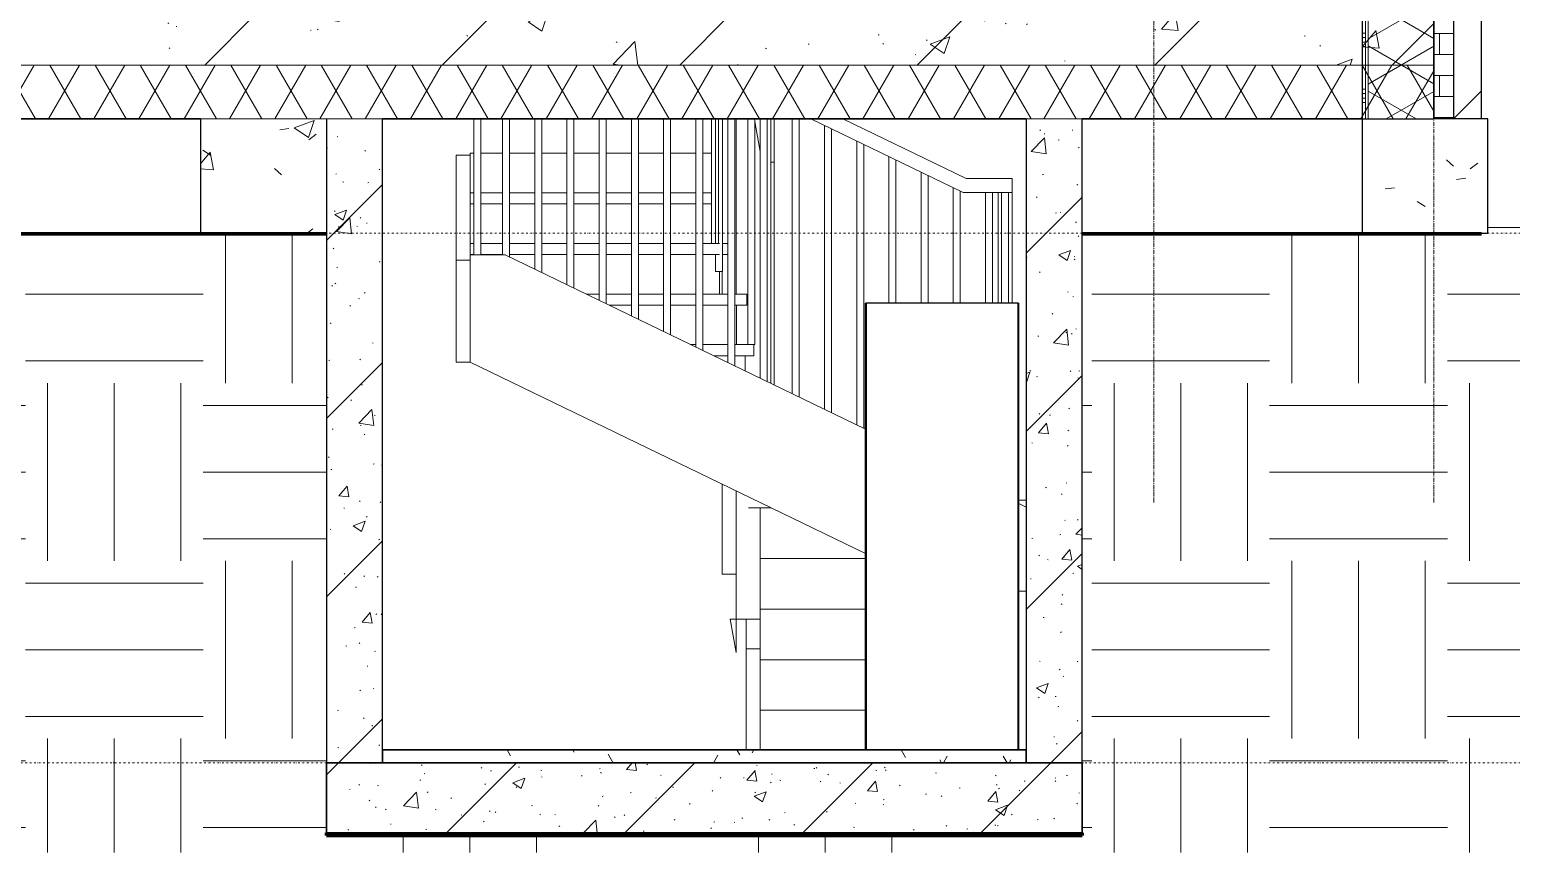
# Model space of a CAD drawing. Header units: millimetres. Extents: x -8591 to 211781, y -3000 to 31870.
# Drawn here: x 183026 to 188319, y -3000 to -61 of the extents above; entities that cross this region are included whole.
import ezdxf

# ---------------------------------------------------------------- set-up
doc = ezdxf.new("R2010")
doc.units = ezdxf.units.MM
doc.linetypes.add('Dash dot', pattern=[15.875, 6.35, -4.7625, 0, -4.7625])
doc.linetypes.add('grid', pattern=[24, 15, -3, 3, -3])
for name, color, linetype, lineweight in [('A-FLOR', 192, 'Continuous', 9), ('A-FLOR-HRAL', 11, 'Continuous', 9), ('A-FLOR-LEVL', 51, 'Continuous', 9), ('A-FLOR-MCUT', 51, 'Continuous', 9), ('A-FLOR-PATT', 8, 'Continuous', 9), ('A-GENM', 13, 'Continuous', 9), ('A-WALL', 113, 'Continuous', 9), ('A-WALL-PATT', 111, 'Continuous', 25), ('C-BLDG-PADS', 91, 'Continuous', 9), ('C-TOPO', 7, 'Continuous', 9), ('I-WALL', 2, 'Continuous', 9), ('S-FNDN', 32, 'Continuous', 9), ('S-GRID', 1, 'Continuous', 9), ('S-STRS', 31, 'Continuous', 9)]:
    doc.layers.add(name, color=color, linetype=linetype, lineweight=lineweight)
pattern_1 = [(50, (183644.9, 3200), (728.737, -63.756), [76.2, -838.2]), (355, (183644.9, 3200), (-140.97, 764.23), [60.96, -670.56]), (100.451, (183705.6, 3194.7), (587.77, 700.47), [64.76, -712.36]), (46.184, (183644.9, 3403.2), (1084.32, -168.17), [114.3, -1257.3]), (96.636, (183735.3, 3389.2), (949.61, 989.71), [97.14, -1068.54]), (351.184, (183644.9, 3403.2), (949.62, 989.7), [91.44, -1005.84]), (21, (183746.5, 3352.4), (606.46, -409.06), [76.2, -838.2]), (326, (183746.5, 3352.4), (247.21, 736.75), [60.96, -670.56]), (71.451, (183797, 3318.3), (853.67, 327.685), [64.76, -712.36]), (37.5, (183644.9, 3200), (12.355, 338.22), [33.528, -628.904, 33.528, -647.192, -673.1]), (37.5, (183644.9, 3200), (12.355, 338.22), [-1343.15, 33.53, -639.57]), (7.5, (183644.9, 3200), (267.279, 400.722), [33.528, -354.584, 33.528, -613.664, -256.54]), (7.5, (183644.9, 3200), (267.279, 400.722), [-1035.304, 33.53, -223.01]), (327.5, (183418.32, 3200), (542.363, -22.915), [33.528, -220.472, 33.528, -758.952, -1051.56]), (327.5, (183418.32, 3200), (542.363, -22.915), [-1046.48, 33.53, -1018.03]), (317.5, (183316.72, 3200), (592.517, 101.707), [33.528, -296.672, 33.528, -492.76, -746.76]), (317.5, (183316.72, 3200), (592.517, 101.707), [-856.49, 33.53, -713.23])]
pattern_2 = [(0, (183644.9, 3200), (635, 635), [635, -635]), (0, (183644.9, 3438.1), (635, 635), [635, -635]), (0, (183644.9, 3676.25), (635, 635), [635, -635]), (90, (183724.27, 3755.6), (-635, 635), [635, -635]), (90, (183962.4, 3755.6), (-635, 635), [635, -635]), (90, (184200.5, 3755.6), (-635, 635), [635, -635])]
pattern_3 = [(45, (183644.9, 3200), (-318.198, 318.198), []), (50, (183644.9, 3200), (430.356, -37.652), [45, -495]), (355, (183644.9, 3200), (-83.25, 451.315), [36, -396]), (100.451, (183680.76, 3196.86), (347.109, 413.66), [38.244, -420.685]), (46.184, (183644.9, 3320), (640.344, -99.314), [67.5, -742.5]), (96.636, (183698.25, 3311.7), (560.793, 584.475), [57.366, -631.03]), (351.184, (183644.9, 3320), (560.8, 584.47), [54, -594]), (21, (183704.9, 3290), (358.144, -241.572), [45, -495]), (326, (183704.9, 3290), (145.99, 435.09), [36, -396]), (71.451, (183734.74, 3269.87), (504.135, 193.515), [38.244, -420.685]), (37.5, (183644.89, 3200), (4.864, 133.1575), [3.353, -257.447, 3.353, -264.647, -265]), (37.5, (183644.89, 3200), (4.864, 133.1575), [-528.8, 3.353, -261.647]), (7.5, (183644.89, 3200), (105.2278, 157.7647), [3.353, -149.447, 3.353, -251.447, -101]), (7.5, (183644.89, 3200), (105.2278, 157.7647), [-407.6, 3.353, -97.647]), (327.5, (183555.69, 3200), (213.529, -9.022), [3.353, -96.647, 3.353, -308.647, -414]), (327.5, (183555.69, 3200), (213.529, -9.022), [-412, 3.353, -410.647]), (317.5, (183515.7, 3200), (233.2745, 40.042), [3.353, -126.647, 3.353, -203.847, -294]), (317.5, (183515.7, 3200), (233.2745, 40.042), [-337.2, 3.353, -290.647])]

# ---------------------------------------------------------------- blocks, each defined once
blk = doc.blocks.new('Railing - 25mm-3026675-B-B')
at = {"layer": 'A-FLOR-HRAL'}
for p, q in [((-3426.5, -824.5), (-3426.5, -380)), ((-3401.5, -380), (-3401.5, -924.5)), ((-3426.5, -924.5), (-3426.5, -864.5)), ((-3401.5, -924.5), (-3426.5, -924.5))]:
    blk.add_line(p, q, dxfattribs=at)
blk = doc.blocks.new('Railing - 25mm-3026673-B-B')
at = {"layer": 'A-FLOR-HRAL'}
for p, q in [((-3311.5, -1186.3), (-3311.5, -380)), ((-3286.5, -380), (-3286.5, -1186.3)), ((-3299.7, -1186.3), (-3286.5, -1186.3))]:
    blk.add_line(p, q, dxfattribs=at)
blk = doc.blocks.new('Railing - 25mm-3026661-B-B')
at = {"layer": 'A-FLOR-HRAL'}
for p, q in [((-3441.2, -824.5), (-3441.2, -380)), ((-3416.2, -380), (-3416.2, -824.5))]:
    blk.add_line(p, q, dxfattribs=at)
blk = doc.blocks.new('Railing - 25mm-3026659-B-B')
at = {"layer": 'A-FLOR-HRAL'}
blk.add_line((-3229, -1324.7), (-3229, -380), dxfattribs=at)
blk = doc.blocks.new('Railing - Railing-2589559-B-B')
for name in ['Railing - 25mm-3026661-B-B', 'Railing - 25mm-3026675-B-B', 'Railing - 25mm-3026673-B-B', 'Railing - 25mm-3026659-B-B']:
    blk.add_blockref(name, (0, 0))
blk = doc.blocks.new('Railing - 25mm-3026720-B-B')
at = {"layer": 'A-FLOR-HRAL'}
for p, q in [((-4187.3, -865), (-4187.3, -380)), ((-4162.3, -872.7), (-4162.3, -380))]:
    blk.add_line(p, q, dxfattribs=at)
blk = doc.blocks.new('Railing - 25mm-3026718-B-B')
at = {"layer": 'A-FLOR-HRAL'}
for p, q in [((-4072.3, -916.3), (-4072.3, -380)), ((-4047.3, -928.4), (-4047.3, -380))]:
    blk.add_line(p, q, dxfattribs=at)
blk = doc.blocks.new('Railing - 25mm-2918728-B-B')
at = {"layer": 'A-FLOR-HRAL'}
for p, q in [((-3957.3, -972), (-3957.3, -380)), ((-3932.3, -984.1), (-3932.3, -380))]:
    blk.add_line(p, q, dxfattribs=at)
blk = doc.blocks.new('Railing - 25mm-3026716-B-B')
at = {"layer": 'A-FLOR-HRAL'}
for p, q in [((-3842.3, -1027.7), (-3842.3, -380)), ((-3817.3, -1039.8), (-3817.3, -380))]:
    blk.add_line(p, q, dxfattribs=at)
blk = doc.blocks.new('Railing - 25mm-2918738-B-B')
at = {"layer": 'A-FLOR-HRAL'}
for p, q in [((-3727.3, -1083.4), (-3727.3, -380)), ((-3702.3, -1095.5), (-3702.3, -380))]:
    blk.add_line(p, q, dxfattribs=at)
blk = doc.blocks.new('Railing - 25mm-2918722-B-B')
at = {"layer": 'A-FLOR-HRAL'}
for p, q in [((-3612.3, -1139.1), (-3612.3, -380)), ((-3587.3, -1151.2), (-3587.3, -380))]:
    blk.add_line(p, q, dxfattribs=at)
blk = doc.blocks.new('Railing - 25mm-3026714-B-B')
at = {"layer": 'A-FLOR-HRAL'}
for p, q in [((-3497.3, -1194.8), (-3497.3, -380)), ((-3472.3, -1206.9), (-3472.3, -380))]:
    blk.add_line(p, q, dxfattribs=at)
blk = doc.blocks.new('Railing - 25mm-3026712-B-B')
at = {"layer": 'A-FLOR-HRAL'}
for p, q in [((-3382.3, -1250.4), (-3382.3, -380)), ((-3357.3, -1262.6), (-3357.3, -380))]:
    blk.add_line(p, q, dxfattribs=at)
blk = doc.blocks.new('Railing - 25mm-2918716-B-B')
at = {"layer": 'A-FLOR-HRAL'}
for p, q in [((-3267.3, -1306.1), (-3267.3, -380)), ((-3242.3, -1318.3), (-3242.3, -380))]:
    blk.add_line(p, q, dxfattribs=at)
blk = doc.blocks.new('Railing - 25mm-3026710-B-B')
at = {"layer": 'A-FLOR-HRAL'}
for p, q in [((-3152.3, -1361.8), (-3152.3, -380)), ((-3127.3, -1374), (-3127.3, -380))]:
    blk.add_line(p, q, dxfattribs=at)
blk = doc.blocks.new('Railing - 25mm-3026708-B-B')
at = {"layer": 'A-FLOR-HRAL'}
for p, q in [((-3037.3, -1417.5), (-3037.3, -403.5)), ((-3012.3, -1429.6), (-3012.3, -415.6))]:
    blk.add_line(p, q, dxfattribs=at)
blk = doc.blocks.new('Railing - 25mm-3026706-B-B')
at = {"layer": 'A-FLOR-HRAL'}
for p, q in [((-2922.3, -1473.2), (-2922.3, -459.2)), ((-2897.3, -1485.3), (-2897.3, -471.3))]:
    blk.add_line(p, q, dxfattribs=at)
blk = doc.blocks.new('Railing - 25mm-3026704-B-B')
at = {"layer": 'A-FLOR-HRAL'}
for p, q in [((-2807.3, -1037.5), (-2807.3, -514.9)), ((-2782.3, -1037.5), (-2782.3, -527))]:
    blk.add_line(p, q, dxfattribs=at)
blk = doc.blocks.new('Railing - 25mm-3026702-B-B')
at = {"layer": 'A-FLOR-HRAL'}
for p, q in [((-2692.3, -1037.5), (-2692.3, -570.6)), ((-2667.3, -1037.5), (-2667.3, -582.7))]:
    blk.add_line(p, q, dxfattribs=at)
blk = doc.blocks.new('Railing - 25mm-3026700-B-B')
at = {"layer": 'A-FLOR-HRAL'}
for p, q in [((-2577.3, -1037.5), (-2577.3, -626.3)), ((-2552.3, -1037.5), (-2552.3, -638.4))]:
    blk.add_line(p, q, dxfattribs=at)
blk = doc.blocks.new('Railing - 25mm-3026679-B-B')
at = {"layer": 'A-FLOR-HRAL'}
for p, q in [((-2462.3, -1037.5), (-2462.3, -643.3)), ((-2437.3, -1037.5), (-2437.3, -643.3))]:
    blk.add_line(p, q, dxfattribs=at)
blk = doc.blocks.new('Railing - 25mm-3026681-B-B')
at = {"layer": 'A-FLOR-HRAL'}
for p, q in [((-4290.4, -865), (-4290.4, -380)), ((-4265.4, -865), (-4265.4, -380))]:
    blk.add_line(p, q, dxfattribs=at)
blk = doc.blocks.new('Railing - 25mm-V43-B-B')
at = {"layer": 'A-FLOR-HRAL'}
for p, q in [((-2404.8, -1037.5), (-2404.8, -643.3)), ((-2379.8, -1037.5), (-2379.8, -643.3))]:
    blk.add_line(p, q, dxfattribs=at)
blk = doc.blocks.new('Railing - Railing-2589563-B-B')
for name in ['Railing - 25mm-3026681-B-B', 'Railing - 25mm-3026720-B-B', 'Railing - 25mm-3026718-B-B', 'Railing - 25mm-2918728-B-B', 'Railing - 25mm-3026716-B-B', 'Railing - 25mm-2918738-B-B', 'Railing - 25mm-2918722-B-B', 'Railing - 25mm-3026714-B-B', 'Railing - 25mm-3026712-B-B', 'Railing - 25mm-2918716-B-B', 'Railing - 25mm-3026710-B-B', 'Railing - 25mm-3026708-B-B', 'Railing - 25mm-3026706-B-B', 'Railing - 25mm-3026704-B-B', 'Railing - 25mm-3026702-B-B', 'Railing - 25mm-3026700-B-B', 'Railing - 25mm-3026679-B-B', 'Railing - 25mm-V43-B-B']:
    blk.add_blockref(name, (0, 0))
blk = doc.blocks.new('Top Rail Type - Top Rail_Internal_-2589573-B-B')
at = {"layer": 'A-FLOR-HRAL'}
for p, q in [((-3216.5, -380), (-3216.5, -534.2)), ((-3216.5, -534.2), (-3229, -534.2)), ((-3216.5, -534.2), (-3216.5, -1330.7))]:
    blk.add_line(p, q, dxfattribs=at)
blk = doc.blocks.new('Top Rail Type - Top Rail_Internal_-2589589-B-B')
at = {"layer": 'A-FLOR-HRAL'}
for p, q in [((-3085.9, -380), (-2542.3, -643.3)), ((-2530.8, -593.3), (-2971.2, -380)), ((-2367.3, -593.3), (-2530.8, -593.3)), ((-2367.3, -593.3), (-2367.3, -643.3)), ((-2542.3, -643.3), (-2367.3, -643.3)), ((-2417.3, -643.3), (-2417.3, -1037.5)), ((-2367.3, -643.3), (-2367.3, -1037.5))]:
    blk.add_line(p, q, dxfattribs=at)
blk = doc.blocks.new('EA_Boilervat_SBB200WPclassic_183L - EA_Boilervat_SBB200WPclassic_183L-457578-B-B')
at = {"layer": 'A-GENM'}
for p, q in [((-2891.4, -1037.5), (-2891.4, -2633.5)), ((-2887.9, -1037.5), (-2891.4, -1037.5)), ((-2342.4, -1037.5), (-2345.8, -1037.5)), ((-2342.4, -2633.5), (-2342.4, -1037.5))]:
    blk.add_line(p, q, dxfattribs=at)
at = {"layer": 'A-GENM', "lineweight": 25}
for p, q in [((-2345.8, -1037.5), (-2887.9, -1037.5)), ((-2887.9, -1037.5), (-2887.9, -2633.5)), ((-2345.8, -2633.5), (-2345.8, -1037.5)), ((-2887.9, -2633.5), (-2345.8, -2633.5))]:
    blk.add_line(p, q, dxfattribs=at)

msp = doc.modelspace()

# ---------------------------------------------------------------- hatches: boundary and pattern name
at = {"layer": 'A-FLOR-PATT'}
h = msp.add_hatch(dxfattribs=at)
h.set_pattern_fill('FP_188', color=256, style=0, pattern_type=2)
h.set_pattern_definition([(45, (183644.9, 3200), (-424.264, 424.264), []), (50, (183644.9, 3200), (717.26, -62.75), [75, -825]), (355, (183644.9, 3200), (-138.75, 752.19), [60, -660]), (100.451, (183704.66, 3194.8), (578.514, 689.44), [63.74, -701.14]), (46.184, (183644.9, 3400), (1067.24, -165.52), [112.5, -1237.5]), (96.636, (183733.8, 3386.2), (934.66, 974.12), [95.61, -1051.71]), (351.184, (183644.9, 3400), (934.67, 974.12), [90, -990]), (21, (183744.9, 3350), (596.907, -402.62), [75, -825]), (326, (183744.9, 3350), (243.32, 725.15), [60, -660]), (71.451, (183794.64, 3316.45), (840.225, 322.525), [63.74, -701.14]), (37.5, (183644.9, 3200), (12.16, 332.894), [3.353, -648.647, 3.353, -666.647, -662.5]), (37.5, (183644.9, 3200), (12.16, 332.894), [-1322, 3.353, -659.147]), (7.5, (183644.9, 3200), (263.07, 394.412), [3.353, -378.647, 3.353, -633.647, -252.5]), (7.5, (183644.9, 3200), (263.07, 394.412), [-1019, 3.353, -249.147]), (327.5, (183421.9, 3200), (533.822, -22.555), [3.353, -246.647, 3.353, -776.647, -1035]), (327.5, (183421.9, 3200), (533.822, -22.555), [-1030, 3.353, -1031.647]), (317.5, (183321.9, 3200), (583.186, 100.105), [3.353, -321.647, 3.353, -514.647, -735]), (317.5, (183321.9, 3200), (583.186, 100.105), [-843, 3.35, -731.65]), (317.5, (183321.9, 3200), (583.186, 100.105), [3.353, -321.647, 3.353, -514.647, -735]), (317.5, (183321.9, 3200), (583.186, 100.105), [-843, 3.35, -731.65])])
h.paths.add_polyline_path([(188042.2, -188), (188042.2, 0), (179929.1, 0), (179929.1, -188), (187976.2, -188)])
h = msp.add_hatch(dxfattribs=at)
h.set_pattern_fill('FP_187', color=256, angle=-120, style=0, pattern_type=2)
h.set_pattern_definition([(240, (182988.96, 0.0002), (121.2436, -70), []), (300, (182988.96, 0.0002), (121.2436, 70), [])])
h.paths.add_polyline_path([(188042.2, -380), (188042.2, -188), (179929.1, -188), (179929.1, -380), (187976.2, -380)])
h = msp.add_hatch(dxfattribs=at)
h.set_pattern_fill('FP_214', color=256, style=0, pattern_type=2)
h.set_pattern_definition([(0, (183644.89, 3200), (406.4, 101.6), [33.528, -271.272, 33.528, -271.272, -1625.6]), (0, (183644.89, 3200), (406.4, 101.6), [-609.6, 33.528, -576.072, 33.528, -271.272, -711.2]), (0, (183644.89, 3200), (406.4, 101.6), [-1524, 33.528, -169.672, 33.528, -474.472]), (120, (183797.29, 3250.8), (-291.1882, 301.1527), [33.528, -271.272, 33.528, -271.272, -1625.6]), (120, (183797.29, 3250.8), (-291.1882, 301.1527), [-609.6, 33.528, -576.072, 33.528, -271.272, -711.2]), (120, (183797.29, 3250.8), (-291.1882, 301.1527), [-1524, 33.528, -169.672, 33.528, -474.472]), (240, (183848.09, 3454), (-115.2118, -402.7527), [33.528, -271.272, 33.528, -271.272, -1625.6]), (240, (183848.09, 3454), (-115.2118, -402.7527), [-609.6, 33.528, -576.072, 33.528, -271.272, -711.2]), (240, (183848.09, 3454), (-115.2118, -402.7527), [-1524, 33.528, -169.672, 33.528, -474.472])])
h.paths.add_polyline_path([(186243.6, -2680), (186585.7, -2680), (186585.7, -2633.5), (184285.7, -2633.5), (184285.7, -2680), (185377.3, -2680)])
h = msp.add_hatch(dxfattribs=at)
h.set_pattern_fill('FP_220', color=256, angle=225, style=0, pattern_type=2)
h.set_pattern_definition([(45, (183644.9, 3200), (-318.198, 318.198), []), (50, (183644.9, 3200), (430.356, -37.652), [45, -495]), (355, (183644.9, 3200), (-83.25, 451.315), [36, -396]), (100.451, (183680.76, 3196.86), (347.109, 413.66), [38.244, -420.685]), (46.184, (183644.9, 3320), (640.344, -99.314), [67.5, -742.5]), (96.636, (183698.25, 3311.7), (560.793, 584.475), [57.366, -631.03]), (351.184, (183644.9, 3320), (560.8, 584.47), [54, -594]), (21, (183704.9, 3290), (358.144, -241.572), [45, -495]), (326, (183704.9, 3290), (145.99, 435.09), [36, -396]), (71.451, (183734.74, 3269.87), (504.135, 193.515), [38.244, -420.685]), (37.5, (183644.89, 3200), (4.864, 133.1575), [3.353, -257.447, 3.353, -264.647, -265]), (37.5, (183644.89, 3200), (4.864, 133.1575), [-528.8, 3.353, -261.647]), (7.5, (183644.89, 3200), (105.2278, 157.7647), [3.353, -149.447, 3.353, -251.447, -101]), (7.5, (183644.89, 3200), (105.2278, 157.7647), [-407.6, 3.353, -97.647]), (327.5, (183555.69, 3200), (213.529, -9.022), [3.353, -96.647, 3.353, -308.647, -414]), (327.5, (183555.69, 3200), (213.529, -9.022), [-412, 3.353, -410.647]), (317.5, (183515.7, 3200), (233.2745, 40.042), [3.353, -126.647, 3.353, -203.847, -294]), (317.5, (183515.7, 3200), (233.2745, 40.042), [-337.2, 3.353, -290.647])])
h.paths.add_polyline_path([(186243.6, -2930), (186785.7, -2930), (186785.7, -2680), (184085.7, -2680), (184085.7, -2930), (185377.3, -2930)])
at = {"layer": 'A-WALL-PATT', "lineweight": 9}
h = msp.add_hatch(dxfattribs=at)
h.set_pattern_fill('FP_182', color=256, angle=-90, style=0, pattern_type=2)
h.set_pattern_definition([(360, (187785.71, 3126.41), (4e-13, 200), []), (360, (187785.71, 3110.41), (4e-13, 200), []), (360, (187785.71, 3094.41), (4e-13, 200), []), (360, (187785.71, 3078.41), (4e-13, 200), [])])
h.paths.add_polyline_path([(187785.7, -380), (187798.2, -380), (187798.2, 80), (187785.7, 80), (187785.7, -70.4)])
h.paths.add_polyline_path([(187798.2, 2400), (187798.2, 2847), (187785.7, 2847), (187785.7, 2400)])
h.paths.add_polyline_path([(187785.7, 3100), (187798.2, 3100), (187798.2, 4340.5), (187785.7, 4340.5), (187785.7, 3162.5)])
h.paths.add_polyline_path([(187798.2, 5789.3), (187798.2, 6194.9), (187785.7, 6194.9), (187785.7, 5789.3)])
h = msp.add_hatch(dxfattribs=at)
h.set_pattern_fill('FP_181', color=256, angle=-120, style=0, pattern_type=2)
h.set_pattern_definition([(330, (187785.71, 3126.41), (70, 121.2436), []), (30, (187785.71, 3126.41), (-70, 121.2436), [])])
h.paths.add_polyline_path([(188042.2, -380), (188042.2, 80), (187807.2, 80), (187807.2, -380), (187976.2, -380)])
h.paths.add_polyline_path([(188042.2, 2400), (188042.2, 2847), (187807.2, 2847), (187807.2, 2400), (187976.2, 2400)])
h.paths.add_polyline_path([(187807.2, 3100), (188042.2, 3100), (188042.2, 4287.5), (187912.2, 4287.5), (187912.2, 4340.5), (187807.2, 4340.5), (187807.2, 3162.5)])
h.paths.add_polyline_path([(187807.2, 5789.3), (187912.2, 5789.3), (187912.2, 5842.3), (188042.2, 5842.3), (188042.2, 6194.9), (187807.2, 6194.9), (187807.2, 5991.3)])
h = msp.add_hatch(dxfattribs=at)
h.set_pattern_fill('FP_170', color=256, style=0, pattern_type=2)
h.set_pattern_definition([(0, (187162.21, 0), (0, 75), []), (90, (187162.21, 0), (-112.5, 75), [75, -75])])
h.paths.add_polyline_path([(188042.2, -380), (188112.2, -380), (188112.2, 600), (188042.2, 600), (188042.2, -365.9)])
h = msp.add_hatch(dxfattribs=at)
h.set_pattern_fill('FP_185', color=256, style=0, pattern_type=2)
h.set_pattern_definition([(45, (183644.9, 3200), (-251.447, 251.447), []), (45, (183644.9, 3581), (-251.447, 251.447), [])])
h.paths.add_polyline_path([(188112.2, -380), (188212.2, -380), (188212.2, 80), (188112.2, 80)])
h = msp.add_hatch(dxfattribs=at)
h.set_pattern_fill('FP_189', color=256, style=0, pattern_type=2)
h.set_pattern_definition(pattern_1)
h.paths.add_polyline_path([(184085.7, -788), (184085.7, -380), (183635.7, -380), (183635.7, -788), (183644.8, -788)])
h = msp.add_hatch(dxfattribs=at)
h.set_pattern_fill('FP_220', color=256, angle=225, style=0, pattern_type=2)
h.set_pattern_definition(pattern_3)
h.paths.add_polyline_path([(184085.7, -2680), (184285.7, -2680), (184285.7, -380), (184085.7, -380), (184085.7, -2091)])
h = msp.add_hatch(dxfattribs=at)
h.set_pattern_fill('FP_220', color=256, angle=225, style=0, pattern_type=2)
h.set_pattern_definition(pattern_3)
h.paths.add_polyline_path([(186785.7, -2680), (186785.7, -380), (186585.7, -380), (186585.7, -2680)])
h = msp.add_hatch(dxfattribs=at)
h.set_pattern_fill('FP_189', color=256, style=0, pattern_type=2)
h.set_pattern_definition(pattern_1)
h.paths.add_polyline_path([(188235.7, -788), (188235.7, -380), (187785.7, -380), (187785.7, -788)])
at = {"layer": 'C-TOPO'}
h = msp.add_hatch(dxfattribs=at)
h.set_pattern_fill('FP_212', color=256, style=0, pattern_type=2)
h.set_pattern_definition(pattern_2)
h.paths.add_polyline_path([(188212.2, -3000), (190575.1, -3000), (190575.1, 0), (188212.2, 0), (188212.2, -380), (188235.7, -380), (188235.7, -788), (188212.2, -788)])
h = msp.add_hatch(dxfattribs=at)
h.set_pattern_fill('FP_212', color=256, style=0, pattern_type=2)
h.set_pattern_definition(pattern_2)
h.paths.add_polyline_path([(183644.8, -3000), (184085.7, -3000), (184085.7, -790.2), (179759.1, -790.2), (179759.1, -3000), (180877.7, -3000)])
h = msp.add_hatch(dxfattribs=at)
h.set_pattern_fill('FP_212', color=256, style=0, pattern_type=2)
h.set_pattern_definition(pattern_2)
h.paths.add_polyline_path([(187534.3, -3000), (188212.2, -3000), (188212.2, -790.2), (186785.7, -790.2), (186785.7, -3000), (187109.9, -3000)])
h = msp.add_hatch(dxfattribs=at)
h.set_pattern_fill('FP_212', color=256, style=0, pattern_type=2)
h.set_pattern_definition(pattern_2)
h.paths.add_polyline_path([(186156.8, -3000), (186785.7, -3000), (186785.7, -2940.2), (184085.7, -2940.2), (184085.7, -3000), (185377.3, -3000)])

# ---------------------------------------------------------------- linework, layer by layer
at = {"layer": 'A-FLOR', "lineweight": 35}
for p, q in [((188042.2, -380), (188042.2, 0)), ((180185.7, -380), (183635.7, -380)), ((184285.7, -380), (186585.7, -380)), ((186785.7, -380), (187785.7, -380)), ((186585.7, -2633.5), (184285.7, -2633.5)), ((184285.7, -2633.5), (184285.7, -2680)), ((186585.7, -2680), (186585.7, -2633.5)), ((186785.7, -2680), (184085.7, -2680)), ((184085.7, -2680), (184085.7, -2930)), ((186785.7, -2930), (186785.7, -2680)), ((184085.7, -2930), (186785.7, -2930))]:
    msp.add_line(p, q, dxfattribs=at)
at = {"layer": 'A-FLOR-LEVL', "linetype": 'Dash dot'}
for p, q in [((175342, -788), (191376.6, -788)), ((175342, -2680), (191376.6, -2680))]:
    msp.add_line(p, q, dxfattribs=at)
at = {"layer": 'A-FLOR-MCUT'}
msp.add_line((188042.2, -188), (179929.1, -188), dxfattribs=at)
at = {"layer": 'A-WALL'}
for p, q in [((187798.2, -380), (187798.2, 80)), ((187807.2, -380), (187807.2, 80)), ((184285.7, -380), (183635.7, -380)), ((186785.7, -380), (186585.7, -380))]:
    msp.add_line(p, q, dxfattribs=at)
at = {"layer": 'A-WALL', "lineweight": 25}
for p, q in [((188112.2, 80), (188112.2, -380)), ((188212.2, -380), (188212.2, 80)), ((184085.7, -380), (184085.7, -2680)), ((184285.7, -2633.5), (184285.7, -380)), ((186585.7, -380), (186585.7, -2633.5)), ((186785.7, -2680), (186785.7, -380))]:
    msp.add_line(p, q, dxfattribs=at)
at = {"layer": 'C-BLDG-PADS', "lineweight": 18}
for p, q in [((179759.1, -790), (184085.7, -790)), ((183635.7, -788), (180185.7, -788)), ((187785.7, -788), (186785.7, -788)), ((186785.7, -788), (186785.7, -790)), ((186785.7, -790), (188212.2, -790)), ((188212.2, -790), (188212.2, -788)), ((186785.7, -2938), (184085.7, -2938)), ((184085.7, -2938), (184085.7, -2940)), ((184085.7, -2940), (186785.7, -2940)), ((186785.7, -2940), (186785.7, -2938))]:
    msp.add_line(p, q, dxfattribs=at)
at = {"layer": 'C-TOPO', "lineweight": 70}
for p, q in [((184085.7, -790.2), (180877.7, -790.2)), ((186785.7, -790.2), (187009.5, -790.2)), ((187009.5, -790.2), (187534.3, -790.2)), ((187534.3, -790.2), (188212.2, -790.2)), ((188212.2, -790.2), (188212.2, -788)), ((188212.2, -790.2), (188212.2, -788)), ((184085.7, -2940.2), (184085.7, -2930)), ((184085.7, -2940.2), (184085.7, -2930)), ((184085.7, -2940.2), (184085.7, -2930)), ((184085.7, -2940.2), (184085.7, -2930)), ((184085.7, -2940.2), (184085.7, -2930)), ((184085.7, -2940.2), (184085.7, -2930)), ((184085.7, -2940.2), (184085.7, -2930)), ((186156.8, -2940.2), (184085.7, -2940.2)), ((186785.7, -2940.2), (186156.8, -2940.2)), ((186785.7, -2940.2), (186785.7, -2930)), ((186785.7, -2940.2), (186785.7, -2930))]:
    msp.add_line(p, q, dxfattribs=at)
at = {"layer": 'C-TOPO'}
for p, q in [((180877.7, -790.2), (184085.7, -790.2)), ((187009.5, -790.2), (186785.7, -790.2)), ((187009.5, -790.2), (187534.3, -790.2)), ((187212.2, -790.2), (187212.2, -788)), ((187212.2, -790.2), (187212.2, -788)), ((187534.3, -790.2), (188212.2, -790.2)), ((188212.2, -788), (188212.2, -790.2)), ((188212.2, -790.2), (188212.2, -788)), ((184085.7, -2940.2), (184085.7, -2930)), ((184085.7, -2940.2), (184085.7, -2930)), ((184085.7, -2940.2), (184085.7, -2930)), ((184085.7, -2940.2), (184085.7, -2930)), ((184085.7, -2940.2), (184085.7, -2930)), ((184085.7, -2940.2), (184085.7, -2930)), ((184085.7, -2940.2), (184085.7, -2930)), ((186156.8, -2940.2), (184085.7, -2940.2)), ((186785.7, -2940.2), (186156.8, -2940.2)), ((186785.7, -2940.2), (186785.7, -2930)), ((186785.7, -2940.2), (186785.7, -2930))]:
    msp.add_line(p, q, dxfattribs=at)
at = {"layer": 'I-WALL', "lineweight": 25}
for p, q in [((187785.7, 80), (187785.7, -380)), ((187785.7, -380), (188042.2, -380))]:
    msp.add_line(p, q, dxfattribs=at)
at = {"layer": 'S-FNDN', "lineweight": 25}
for p, q in [((183635.7, -380), (183635.7, -788)), ((187785.7, -380), (187785.7, -788)), ((188235.7, -380), (188042.2, -380)), ((188235.7, -788), (188235.7, -380)), ((183635.7, -788), (184085.7, -788)), ((187785.7, -788), (188235.7, -788))]:
    msp.add_line(p, q, dxfattribs=at)
at = {"layer": 'S-FNDN'}
msp.add_line((186785.7, -788), (186785.7, -788), dxfattribs=at)
at = {"layer": 'S-GRID', "linetype": 'grid'}
for p, q in [((187042.2, -1750), (187042.2, 9773.4)), ((188042.2, -1750), (188042.2, 9773.4))]:
    msp.add_line(p, q, dxfattribs=at)
at = {"layer": 'S-STRS'}
for p, q in [((185549.3, -1005.4), (185549.3, -380)), ((185549.3, -380), (185549.3, -1005.4)), ((185635.3, -496.1), (185616.1, -388.8)), ((184549.3, -508.8), (184599.3, -508.8)), ((184549.3, -884), (184549.3, -508.8)), ((184599.3, -508.8), (184599.3, -502.7)), ((184612.2, -502.7), (184599.3, -502.7)), ((184599.3, -508.8), (184599.3, -865)), ((184715.3, -502.7), (184637.2, -502.7)), ((184830.3, -502.7), (184740.3, -502.7)), ((184945.3, -502.7), (184855.3, -502.7)), ((185060.3, -502.7), (184970.3, -502.7)), ((185175.3, -502.7), (185085.3, -502.7)), ((185290.3, -502.7), (185200.3, -502.7)), ((185405.3, -502.7), (185315.3, -502.7)), ((185461.4, -502.7), (185430.3, -502.7)), ((184599.3, -643.6), (184612.2, -643.6)), ((184612.2, -683.6), (184599.3, -683.6)), ((184637.2, -643.6), (184715.3, -643.6)), ((184715.3, -683.6), (184637.2, -683.6)), ((184740.3, -643.6), (184830.3, -643.6)), ((184830.3, -683.6), (184740.3, -683.6)), ((184855.3, -643.6), (184945.3, -643.6)), ((184945.3, -683.6), (184855.3, -683.6)), ((184970.3, -643.6), (185060.3, -643.6)), ((185060.3, -683.6), (184970.3, -683.6)), ((185085.3, -643.6), (185175.3, -643.6)), ((185175.3, -683.6), (185085.3, -683.6)), ((185200.3, -643.6), (185290.3, -643.6)), ((185290.3, -683.6), (185200.3, -683.6)), ((185315.3, -643.6), (185405.3, -643.6)), ((185405.3, -683.6), (185315.3, -683.6)), ((185430.3, -643.6), (185461.4, -643.6)), ((185461.4, -683.6), (185430.3, -683.6)), ((184599.3, -824.5), (184612.2, -824.5)), ((184637.2, -824.5), (184715.3, -824.5)), ((184740.3, -824.5), (184830.3, -824.5)), ((184855.3, -824.5), (184945.3, -824.5)), ((184970.3, -824.5), (185060.3, -824.5)), ((185085.3, -824.5), (185175.3, -824.5)), ((185200.3, -824.5), (185290.3, -824.5)), ((185315.3, -824.5), (185405.3, -824.5)), ((185430.3, -824.5), (185490.8, -824.5)), ((185501.1, -824.5), (185520.3, -824.5)), ((184549.3, -884), (184549.3, -1248.8)), ((184599.3, -884), (184549.3, -884)), ((184612.2, -864.5), (184599.3, -864.5)), ((184599.3, -865), (184724.6, -865)), ((184599.3, -1248.8), (184599.3, -865)), ((184599.3, -1248.8), (184599.3, -884)), ((184715.3, -864.5), (184637.2, -864.5)), ((184724.6, -865), (186011.4, -1488.3)), ((184830.3, -864.5), (184740.3, -864.5)), ((184945.3, -864.5), (184855.3, -864.5)), ((185060.3, -864.5), (184970.3, -864.5)), ((185175.3, -864.5), (185085.3, -864.5)), ((185290.3, -864.5), (185200.3, -864.5)), ((185405.3, -864.5), (185315.3, -864.5)), ((185490.8, -864.5), (185430.3, -864.5)), ((185520.3, -864.5), (185501.1, -864.5)), ((185490.6, -924.5), (185490.6, -1005.4)), ((185499.3, -924.5), (185499.3, -1005.4)), ((185014.3, -1005.4), (185060.3, -1005.4)), ((185085.3, -1005.4), (185175.3, -1005.4)), ((185200.3, -1005.4), (185290.3, -1005.4)), ((185315.3, -1005.4), (185405.3, -1005.4)), ((185430.3, -1005.4), (185520.3, -1005.4)), ((185545.3, -1005.4), (185587.3, -1005.4)), ((185587.3, -1045.4), (185587.3, -1005.4)), ((185175.3, -1045.4), (185096.9, -1045.4)), ((185290.3, -1045.4), (185200.3, -1045.4)), ((185405.3, -1045.4), (185315.3, -1045.4)), ((185520.3, -1045.4), (185430.3, -1045.4)), ((185587.3, -1045.4), (185545.3, -1045.4)), ((185550.7, -1045.4), (185550.7, -1186.3)), ((185387.9, -1186.3), (185405.3, -1186.3)), ((185430.3, -1186.3), (185520.3, -1186.3)), ((185545.3, -1186.3), (185602.8, -1186.3)), ((185613, -1226.3), (185613, -1186.3)), ((184549.3, -1248.8), (184599.3, -1248.8)), ((184599.3, -1248.8), (186011.4, -1932.7)), ((185520.3, -1226.3), (185470.4, -1226.3)), ((185613, -1226.3), (185545.3, -1226.3)), ((185581.9, -1226.3), (185581.9, -1280.3)), ((185499.3, -1684.7), (185499.3, -2006.7)), ((185549.3, -2006.7), (185549.3, -1708.9)), ((185549.3, -1708.9), (185549.3, -2286)), ((186585.7, -1742.2), (186560.1, -1742.2)), ((185673.3, -1769), (185593.5, -1769)), ((185635.7, -1949.9), (185635.7, -1769)), ((186560.1, -1754), (186585.7, -1766.4)), ((185635.7, -1949.9), (185635.7, -2167.1)), ((186011.4, -1949.9), (185635.7, -1949.9)), ((185499.3, -2006.7), (185549.3, -2006.7)), ((186560.1, -2066.8), (186585.7, -2066.8)), ((185635.7, -2167.1), (185528, -2167.1)), ((185528, -2167.1), (185549.3, -2286)), ((185585.7, -2272.9), (185585.7, -2167.1)), ((186011.4, -2130.8), (185635.7, -2130.8)), ((185635.7, -2167.1), (185635.7, -2272.9)), ((185585.7, -2633.5), (185585.7, -2272.9)), ((185635.7, -2272.9), (185585.7, -2272.9)), ((185635.7, -2272.9), (185635.7, -2633.5)), ((186011.4, -2311.7), (185635.7, -2311.7)), ((186011.4, -2492.6), (185635.7, -2492.6))]:
    msp.add_line(p, q, dxfattribs=at)

# ---------------------------------------------------------------- block references
at = {"layer": 'A-FLOR-HRAL'}
for name in ['Railing - Railing-2589563-B-B', 'Railing - Railing-2589559-B-B', 'Top Rail Type - Top Rail_Internal_-2589573-B-B', 'Top Rail Type - Top Rail_Internal_-2589589-B-B']:
    msp.add_blockref(name, (188902.6, 0), dxfattribs=at)
at = {"layer": 'A-GENM'}
msp.add_blockref('EA_Boilervat_SBB200WPclassic_183L - EA_Boilervat_SBB200WPclassic_183L-457578-B-B', (188902.6, 0), dxfattribs=at)

doc.saveas('drawing.dxf')
